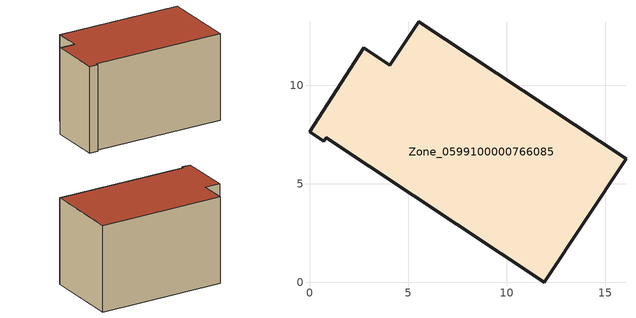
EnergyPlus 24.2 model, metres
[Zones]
Zone_0599100000766085
 floor ground (C_G): 16.06,6.26 11.91,0 0.84,7.33 0.72,7.16 0,7.63 2.76,11.9 4.08,11.02 5.54,13.22 z1.66
 wall outside (C_F): 4.08,11.02 2.76,11.9 0,7.63 0.72,7.16 0.84,7.33 11.91,0 16.06,6.26 5.54,13.22 4.08,11.02 z1.66:10.27
 roof outside (C_R): 16.06,6.26 5.54,13.22 4.08,11.02 2.76,11.9 0,7.63 0.72,7.16 0.84,7.33 11.91,0 z10.27
[BUILDING]
Pand.0599100000766085: North Axis=0; Terrain=City; Loads Convergence Tolerance Value=0.04; Temperature Convergence Tolerance Value=0.4; Solar Distribution=FullExterior; Maximum Number of Warmup Days=25; Minimum Number of Warmup Days=1
[Site:Location]
Rotterdam.The.Hague.AP_ZH_NLD Design_Conditions: Latitude=51.96; Longitude=4.45; Time Zone=1; Elevation=-4.5
[SITE:GROUNDTEMPERATURE:BUILDINGSURFACE]
18, 18, 18, 18, 18, 18, 18, 18, 18, 18, 18, 18
[MATERIAL] Thermal Absorptance=0.9; Solar Absorptance=0.7; Visible Absorptance=0.7
Name | Roughness | Thickness | Conductivity | Density | Specific Heat
G.TI.2006-2014 | MediumSmooth | 0.15 | 0.06 | 540 | 1210
F.TI.2006-2014 | Rough | 0.3 | 0.12 | 1920 | 840
R.TI.2006-2014 | MediumRough | 0.2 | 0.08 | 1500 | 1000
[CONSTRUCTION]
C_G: G.TI.2006-2014
C_F: F.TI.2006-2014
C_R: R.TI.2006-2014
[ZONE]
Zone_0599100000766085: Type=1; Multiplier=1; Ceiling Height=Autocalculate; Volume=Autocalculate; Floor Area=autocalculate; Part of Total Floor Area=Yes
[ZONEINFILTRATION:DESIGNFLOWRATE]
Infil_Zone_0599100000766085: Zone or ZoneList or Space or SpaceList=Zone_0599100000766085; Schedule=AlwaysOn; Design Flow Rate Calculation Method=Flow/Area; Flow Rate per Floor Area=0.0015; Constant Term Coefficient=1; Temperature Term Coefficient=0; Velocity Term Coefficient=0; Velocity Squared Term Coefficient=0
[HVACTEMPLATE:ZONE:IDEALLOADSAIRSYSTEM]
Zone_0599100000766085: Maximum Heating Supply Air Temperature=50; Minimum Cooling Supply Air Temperature=13; Maximum Heating Supply Air Humidity Ratio=0.0156; Minimum Cooling Supply Air Humidity Ratio=0.0077; Heating Limit=NoLimit; Cooling Limit=NoLimit; Dehumidification Control Type=ConstantSensibleHeatRatio; Cooling Sensible Heat Ratio=0.7; Dehumidification Setpoint=60; Humidification Control Type=None; Humidification Setpoint=30; Outdoor Air Method=None; Outdoor Air Flow Rate per Person=0.00944; Outdoor Air Flow Rate per Zone Floor Area=0; Outdoor Air Flow Rate per Zone=0; Demand Controlled Ventilation Type=None; Outdoor Air Economizer Type=NoEconomizer; Heat Recovery Type=None; Sensible Heat Recovery Effectiveness=0.7; Latent Heat Recovery Effectiveness=0.65
[ZONECONTROL:THERMOSTAT]
ThermostatControl_Zone_0599100000766085: Zone or ZoneList=Zone_0599100000766085; Control Type Schedule=DualSetpointControlType; Control 1=Thermostat_Zone_0599100000766085; Temperature Difference Between Cutout And Setpoint=0
[THERMOSTATSETPOINT:DUALSETPOINT]
Thermostat_Zone_0599100000766085: Heating Setpoint Temperature Schedule=HeatingSetpoint_Zone_0599100000766085; Cooling Setpoint Temperature Schedule=CoolingSetpoint_Zone_0599100000766085
[SCHEDULE:COMPACT]
HeatingSetpoint_Zone_0599100000766085: Through: 12/31, For: AllDays, Until: 24:00, 21
CoolingSetpoint_Zone_0599100000766085: Through: 12/31, For: AllDays, Until: 24:00, 24
DualSetpointControlType: Through: 12/31, For: AllDays, Until: 24:00, 4
AlwaysOn: Through: 12/31, For: AllDays, Until: 24:00, 1
